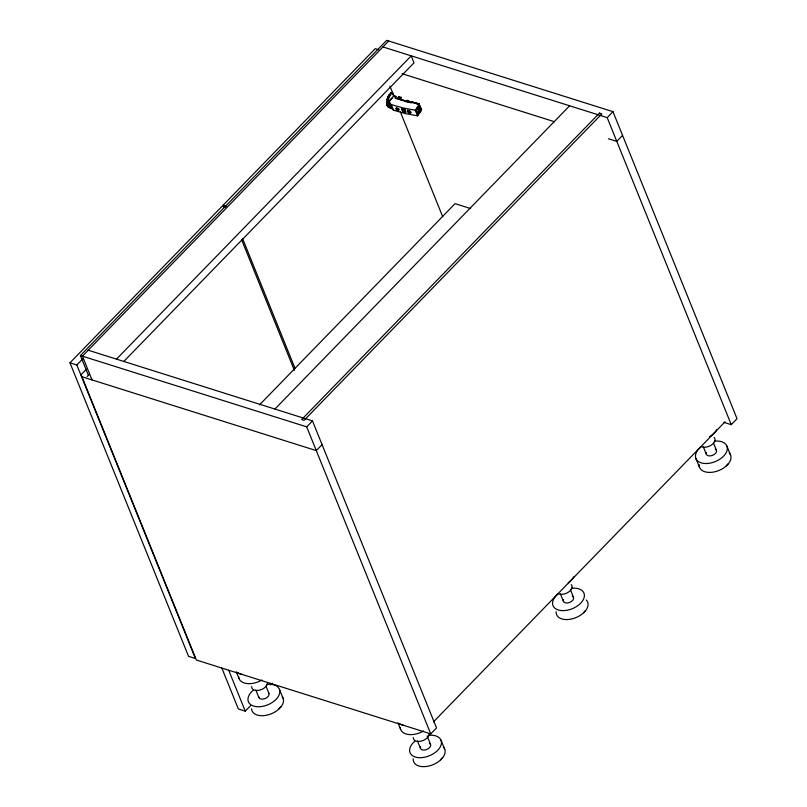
<?xml version="1.0" encoding="UTF-8"?>
<svg xmlns="http://www.w3.org/2000/svg" width="807" height="807" viewBox="0 0 807 807"><rect width="100%" height="100%" fill="white"/><g stroke="black" fill="none" stroke-linecap="round" stroke-linejoin="round"><path stroke-width="1.21" d="M390.538 107.866L391.738 108.249C383.285 107.704 386.593 95.983 391.183 92.432L392.384 92.805L393.705 96.094L388.217 101.743L390.487 107.361L393.513 110.176L405.124 113.525L417.602 115.865L421.637 109.873L417.723 115.129L415.736 110.216L419.378 104.254L412.902 102.217L410.269 102.61L395.168 97.849L395.803 96.315L393.705 96.094M390.215 108.017C385.02 104.345 388.702 96.336 392.384 92.805M415.817 109.631L417.098 112.788L417.512 112.173L419.721 112.395L420.407 111.81L419.943 111.265C421.103 110.599 421.658 107.765 419.922 107.553M401.24 97.455L399.021 96.769L397.084 98.757L395.309 98.202L395.803 96.315M401.462 97.768L399.233 99.18L401.311 97.233M419.943 111.265L418.248 107.049C422.011 102.882 415.262 103.125 412.881 102.358M418.006 104.133L411.681 101.682L407.918 101.611L408.645 100.865L407.918 101.611M417.602 115.865L415.333 110.256L419.378 104.254M418.187 111.739L416.977 113.535L415.383 109.601M282.309 696.784A16.705 10.077 -22 0 1 280.977 706.871L278.96 708.859M443.356 747.04A16.705 10.077 -22 0 1 442.609 757.823L440.602 759.811M729.215 452.868A16.705 10.077 -22 0 1 728.479 463.652L726.461 465.639M69.967 362.807L76.836 364.976L195.425 658.502L188.556 656.343L69.967 362.807L222.086 206.269L225.526 207.349M224.053 207.55L223.105 205.22L375.225 48.672L378.665 49.762M88.346 375.184L80.407 355.534L386.694 40.35L612.987 111.679L737.033 418.712L731.253 424.664L724.04 422.394M388.712 40.986L82.425 356.169L92.018 379.915M76.836 364.976L82.96 358.681M86.359 369.263L81.093 374.69L196.373 660.025L430.746 733.896L436.537 727.944L312.48 420.911L88.215 350.218M87.156 376.597L88.911 374.791M116.501 359.135L411.217 55.854L414.021 62.815L123.703 361.576M390.709 106.635L388.722 101.722L392.565 97.768M397.538 98.797L399.021 96.769M404.559 101.046L406.103 101.833M405.961 101.48L407.051 100.361L408.645 100.865M406.052 111.991L402.814 111.618L401.674 108.814L403.964 108.925M401.674 108.814L404.912 109.187L405.669 111.053L402.037 110.065M402.814 111.618L405.094 111.739M259.461 404.922L455.057 203.646L470.632 208.549M274.905 409.058L569.621 105.788M80.407 355.534L306.7 426.863L312.48 420.911M382.932 46.937L607.197 117.63L612.987 111.679M322.074 444.647L316.294 450.609L81.921 376.728M622.58 135.425L616.79 141.376L608.397 138.723M221.834 668.045L238.378 708.99L245.247 711.149L250.513 705.732M270.698 684.961L272.453 683.156M280.907 706.861L278.223 709.625A16.654 10.047 -22 0 1 261.347 715.708A16.654 10.047 -22 0 1 251.542 708.788M433.409 721.932L725.029 421.829M442.539 757.813L439.855 760.577A16.654 10.047 -22 0 1 422.343 766.63A16.654 10.047 -22 0 1 413.184 758.812M725.715 466.406L728.408 463.632M419.015 112.647L417.32 108.431L418.581 107.805L418.248 107.049M583.532 612.725L585.479 610.728L582.785 613.491A16.654 10.047 -22 0 1 565.273 619.544A16.654 10.047 -22 0 1 556.114 611.726M394.098 96.184L395.944 96.669M399.092 98.837L401.775 99.987L401.261 99.271M401.402 99.614L400.09 99.15M411.288 102.832L413.043 102.57L419.519 104.607M398.325 110.166L399.253 109.349L396.681 107.674L396.408 108.531L397.548 109.802M415.333 110.256L402.854 107.906L391.244 104.557L388.217 101.743M402.118 73.709L554.429 121.716M390.8 92.755L392 93.128M389.246 94.661L390.437 95.034M408.786 101.218L407.051 100.361M401.634 99.634L404.922 100.673M398.194 99.11L410.269 102.61M387.955 96.85L389.156 97.223M387.037 99.18L388.228 99.564M388.722 101.722L389.912 102.096M386.533 101.49L387.733 101.874M386.503 103.629L387.693 104.002M386.926 105.445L388.117 105.818M387.784 106.806L388.974 107.19M223.105 205.22L226.545 206.299M607.197 117.63L731.253 424.664M726.976 446.21L730.577 455.148M713.449 442.872L716.465 450.316M703.331 446.816L706.337 454.26M695.836 458.366L699.437 467.293M419.277 104.335L420.972 108.552M418.712 103.427L420.941 109.096M419.267 105.525L420.972 109.742M418.641 107.351L420.336 111.568M418.51 107.876L420.215 112.082M404.579 109.53L405.709 112.334M402.057 108.42L403.187 111.225M389.952 86.157L394.199 96.648M400.322 111.8L442.71 216.72M391.244 104.557L393.513 110.176M389.317 102.096L391.587 107.704M570.519 589.957L573.525 597.402M560.401 593.902L563.407 601.346M242.685 238.832L294.918 368.123M241.666 239.881L294.373 370.342M441.106 740.392L444.718 749.32M306.7 426.863L430.746 733.896M427.155 735.974L430.595 744.488M417.471 740.987L420.477 748.432M397.932 722.759L400.645 729.457M279.474 689.44L283.075 698.368M265.957 686.091L268.963 693.546M255.829 690.046L258.835 697.49M236.3 671.817L239.003 678.516M228.704 670.213L245.247 711.149M572.294 596.131A5.427 3.278 -22 0 1 569.591 602.456A5.427 3.278 -22 0 1 563.528 599.54M571.235 584.581A8.352 5.034 -22 0 1 568.743 591.955A8.352 5.034 -22 0 1 558.293 593.73M573.878 576.763A16.705 10.077 -22 0 1 568.249 582.755M586.286 599.954A16.705 10.077 -22 0 1 585.549 610.738M571.306 588.303A16.705 10.077 -22 0 1 583.179 599.883A16.705 10.077 -22 0 1 559.281 610.233A16.705 10.077 -22 0 1 557.728 594.184M715.224 449.045A5.427 3.278 -22 0 1 712.52 455.37A5.427 3.278 -22 0 1 706.458 452.455M714.175 437.495A8.352 5.034 -22 0 1 711.673 444.869A8.352 5.034 -22 0 1 701.222 446.644M716.808 429.677A16.705 10.077 -22 0 1 709.383 436.819M725.897 466.305A16.705 10.077 -22 0 1 708.354 472.377A16.705 10.077 -22 0 1 699.155 464.55M714.235 441.207A16.705 10.077 -22 0 1 726.108 452.798A16.705 10.077 -22 0 1 702.221 463.147A16.705 10.077 -22 0 1 700.658 447.088M429.364 743.217A5.427 3.278 -22 0 1 426.651 749.542A5.427 3.278 -22 0 1 420.598 746.626M429.203 734.118A8.352 5.034 -22 0 1 420.901 741.179A8.352 5.034 -22 0 1 413.275 737.527M428.376 735.389A16.705 10.077 -22 0 1 440.239 746.969A16.705 10.077 -22 0 1 416.351 757.319A16.705 10.077 -22 0 1 414.798 741.27M423.524 731.001A16.705 10.077 -22 0 1 400.292 727.722M404.004 725.432A16.705 10.077 -22 0 1 399.152 723.385M268.499 692.82A5.427 3.278 -22 0 1 265.029 698.59A5.427 3.278 -22 0 1 258.724 696.623M267.561 683.166A8.352 5.034 -22 0 1 259.259 690.237A8.352 5.034 -22 0 1 251.643 686.586M266.734 684.437A16.705 10.077 -22 0 1 278.607 696.027A16.705 10.077 -22 0 1 254.719 706.377A16.705 10.077 -22 0 1 253.156 690.318M261.882 680.049A16.705 10.077 -22 0 1 238.65 676.77M242.372 674.481A16.705 10.077 -22 0 1 237.52 672.443M599.44 113.121L301.657 419.549L304.088 420.316L601.861 113.888L599.44 113.121M407.807 110.307L407.938 112.112L409.653 113.212L410.763 112.94L410.188 111.527L407.787 110.317L407.485 111.295L408.776 112.768L411.015 112.687L410.44 111.275L407.807 110.307M396.176 108.199L395.904 109.046L397.034 110.327L398.759 110.478L398.265 109.248L396.176 108.199"/></g></svg>
